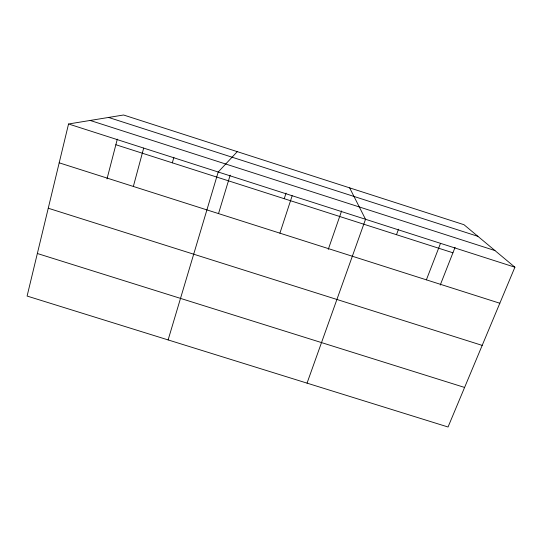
<?xml version="1.0" encoding="UTF-8"?>
<svg xmlns="http://www.w3.org/2000/svg" width="542" height="542" viewBox="0 0 542 542"><rect width="100%" height="100%" fill="white"/><g stroke="black" fill="none" stroke-linecap="round" stroke-linejoin="round"><path stroke-width="0.81" d="M68.549 123.983L27.1 296.054L448.044 427.001L514.9 267.206L463.979 224.706L123.576 114.999L68.549 123.983L514.9 267.206M106.998 178.914L117.323 139.104M133.346 186.455L143.684 148.088M172.329 162.83L173.894 157.255M168.115 339.922L218.216 172.004L237.288 151.645M218.528 213.575L230.167 175.147M284.238 198.704L286.061 193.088M279.909 233.162L292.165 195.737M328.256 249.415L341.623 210.919M307.043 383.14L365.532 219.28L349.631 187.85M396.487 234.693L398.526 229.178M426.378 279.835L440.517 243.338M440.233 285.072L455.077 247.328M37.351 253.507L464.596 387.449M48.258 208.23L482.19 345.389M59.193 162.824L499.826 303.242M115.866 144.728L452.929 252.789M108.583 117.445L477.909 236.339M90.182 120.453L494.954 250.56"/></g></svg>
